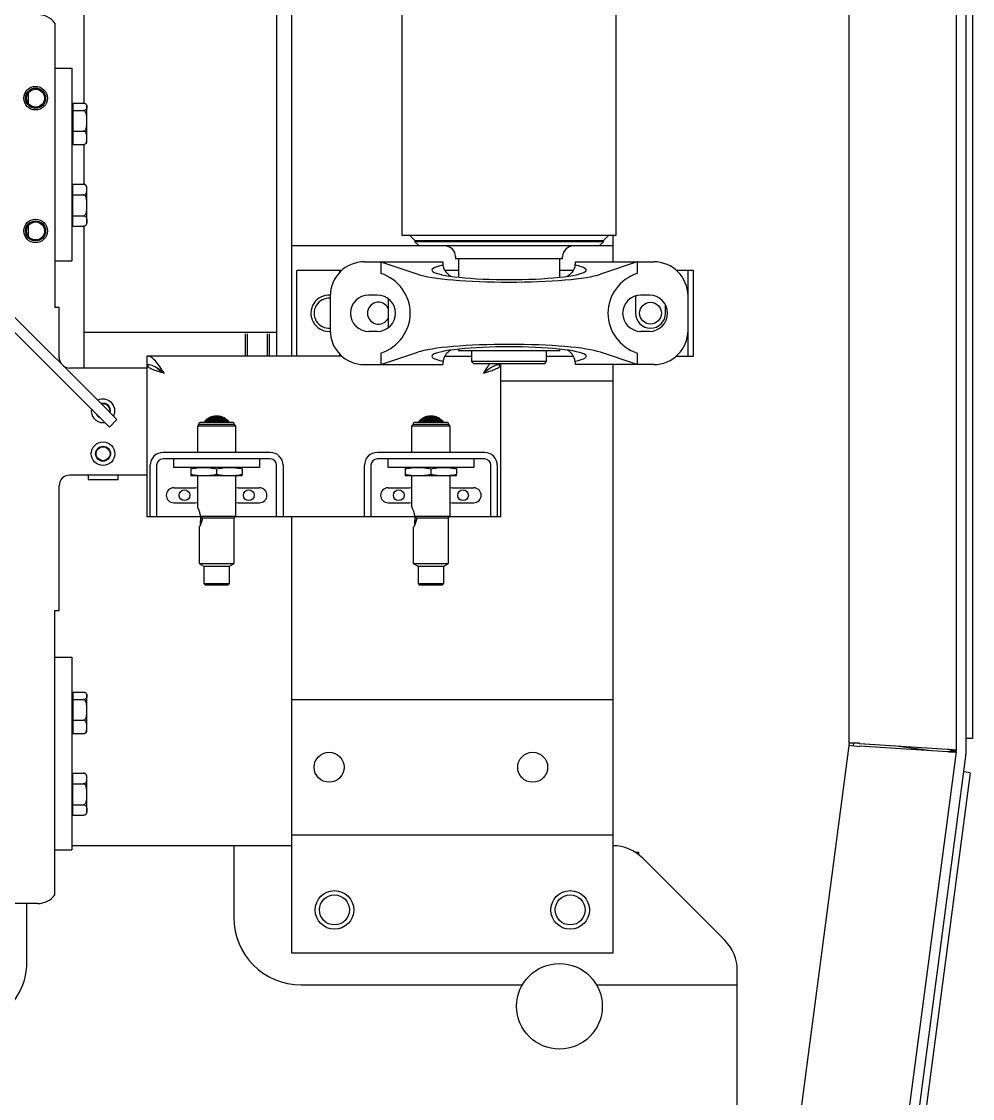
# Model space of a CAD drawing. Header units: inches. Extents: x -347369 to -260369, y 119522 to 149869.
# Drawn here: x -281676 to -281232, y 137562 to 138064 of the extents above; entities that cross this region are included whole.
import ezdxf

# ---------------------------------------------------------------- set-up
doc = ezdxf.new("R2010")
doc.units = ezdxf.units.IN
doc.header["$LTSCALE"] = 300
doc.layers.add('MACCHINA', color=40, linetype='Continuous')
doc.layers.add('QUOTE', color=7, linetype='Continuous')

# ---------------------------------------------------------------- blocks, each defined once
blk = doc.blocks.new('A$C27be3406')
at = {"layer": 'MACCHINA'}
for p, q in [((1090.11, 384.88), (1090.11, -1275.6)), ((1040.11, 381.36), (1040.11, -1272.08)), ((931.5, -1035), (931.5, -65)), ((831.5, -148.5), (831.5, -1035)), ((780, -198.1), (780, -1091.4)), ((683, -374.5), (683, -973.33)), ((773, -374.5), (773, -1091.4)), ((1094.75, -1277.14), (1094.75, -567.5)), ((1097.75, -585), (1097.75, -1270)), ((669.5, -936), (669.5, -1068.74)), ((669.5, -957), (677.5, -957)), ((677.5, -957), (677.5, -1047)), ((657, -968.7), (657, -973.3)), ((677.9, -974.9), (677.5, -974.9)), ((677.9, -973.32), (677.9, -992.68)), ((677.9, -973.32), (682.83, -973.32)), ((684.5, -991.15), (684.5, -974.85)), ((677.9, -976.76), (682.83, -976.76)), ((677.9, -986.45), (682.83, -986.45)), ((677.5, -991.1), (677.9, -991.1)), ((677.9, -992.68), (682.83, -992.68)), ((683, -992.67), (683, -1011.19)), ((677.9, -1012.9), (677.5, -1012.9)), ((677.9, -1011.19), (682.83, -1011.19)), ((677.9, -1030.81), (677.9, -1011.19)), ((684.5, -1029.15), (684.5, -1012.85)), ((677.9, -1016.09), (682.83, -1016.09)), ((657, -1030.7), (657, -1035.3)), ((677.5, -1029.1), (677.9, -1029.1)), ((677.9, -1025.91), (682.83, -1025.91)), ((677.9, -1030.81), (682.83, -1030.81)), ((683, -1030.81), (683, -1097)), ((831.5, -1035), (931.5, -1035)), ((835, -1035), (837.5, -1037.5)), ((925.5, -1037.5), (928, -1035)), ((930, -1047.4), (930, -1035)), ((839.4, -1039.9), (780, -1039.9)), ((837.5, -1037.5), (837.5, -1038)), ((837.5, -1037.5), (925.5, -1037.5)), ((837.5, -1038), (839.5, -1040)), ((925.5, -1038), (837.5, -1038)), ((923.5, -1040), (839.5, -1040)), ((923.5, -1040), (925.5, -1038)), ((930, -1039.9), (923.6, -1039.9)), ((925.5, -1038), (925.5, -1037.5)), ((856.5, -1045), (856.5, -1046)), ((906.5, -1046), (906.5, -1045)), ((669.5, -1047), (677.5, -1047)), ((814, -1047.4), (850.5, -1047.4)), ((821.68, -1047.4), (838.84, -1053.19)), ((821.68, -1047.4), (821.68, -1052.81)), ((906.5, -1046), (856.5, -1046)), ((857.83, -1046), (857.83, -1054.61)), ((905.17, -1054.61), (905.17, -1046)), ((912.5, -1047.4), (949, -1047.4)), ((941.32, -1047.4), (924.16, -1053.19)), ((941.32, -1047.4), (941.32, -1052.81)), ((782.5, -1091.4), (782.5, -1051.4)), ((803.42, -1051.4), (782.5, -1051.4)), ((802.5, -1052.28), (802.5, -1051.4)), ((857.83, -1051.4), (851.61, -1051.4)), ((911.33, -1051.4), (905.17, -1051.4)), ((967.5, -1051.4), (959.58, -1051.4)), ((965, -1091.4), (965, -1051.4)), ((967.5, -1091.4), (967.5, -1051.4)), ((798, -1063.4), (798, -1079.4)), ((820, -1062.9), (816, -1062.9)), ((825, -1064.53), (825, -1078.27)), ((940.5, -1063.28), (940.5, -1071.4)), ((947, -1062.9), (943, -1062.9)), ((671.5, -1068.74), (669.5, -1068.74)), ((671.5, -1092), (671.5, -1068.74)), ((954.5, -1071.4), (954.5, -1067.4)), ((649, -1071.5), (691.43, -1113.93)), ((647.89, -1077.46), (687.89, -1117.46)), ((773, -1080.48), (683, -1080.48)), ((758.25, -1081), (758.25, -1091.4)), ((759.45, -1091.4), (759.45, -1081)), ((768.55, -1081), (768.55, -1091.4)), ((769.75, -1091.4), (769.75, -1081)), ((797.5, -1079.9), (798.01, -1079.88)), ((820, -1079.9), (816, -1079.9)), ((947, -1079.9), (943, -1079.9)), ((802.5, -1091.4), (802.5, -1090.52)), ((821.68, -1095.4), (838.84, -1089.61)), ((821.68, -1089.99), (821.68, -1095.4)), ((857.83, -1088.19), (857.83, -1088.9)), ((905.17, -1088.9), (857.83, -1088.9)), ((864, -1088.9), (864, -1094)), ((899, -1094), (899, -1088.9)), ((905.17, -1088.9), (905.17, -1088.19)), ((941.32, -1095.4), (924.16, -1089.61)), ((941.32, -1089.99), (941.32, -1095.4)), ((803.42, -1091.4), (712.5, -1091.4)), ((712.5, -1091.4), (712.5, -1095.4)), ((713.05, -1095.5), (712.5, -1095.5)), ((712.5, -1095.5), (712.5, -1166.4)), ((814, -1095.4), (850.5, -1095.4)), ((851.61, -1091.4), (864, -1091.4)), ((864, -1094), (865, -1095)), ((899, -1094), (864, -1094)), ((898, -1095), (865, -1095)), ((876.84, -1095.5), (877.5, -1095.5)), ((877.5, -1095), (877.5, -1095.4)), ((877.5, -1095.5), (877.5, -1166.4)), ((898, -1095), (899, -1094)), ((899, -1091.4), (911.33, -1091.4)), ((949, -1095.4), (912.5, -1095.4)), ((930, -1370), (930, -1095.4)), ((959.58, -1091.4), (967.5, -1091.4)), ((712.5, -1097), (676.5, -1097)), ((877.5, -1102.9), (930, -1102.9)), ((691.32, -1113.82), (692, -1113.75)), ((691.43, -1113.93), (698.5, -1121)), ((694.96, -1124.54), (687.89, -1117.46)), ((698.5, -1121), (694.96, -1124.54)), ((740.5, -1120.97), (740, -1121.37)), ((741, -1120.62), (740.5, -1120.97)), ((749.5, -1120.97), (740.5, -1120.97)), ((741.5, -1120.32), (741, -1120.62)), ((749, -1120.62), (741, -1120.62)), ((742, -1120.06), (741.5, -1120.32)), ((748.5, -1120.32), (741.5, -1120.32)), ((742.5, -1119.85), (742, -1120.06)), ((748, -1120.06), (742, -1120.06)), ((743, -1119.69), (742.5, -1119.85)), ((747.5, -1119.85), (742.5, -1119.85)), ((743.5, -1119.56), (743, -1119.69)), ((747, -1119.69), (743, -1119.69)), ((744, -1119.47), (743.5, -1119.56)), ((746.5, -1119.56), (743.5, -1119.56)), ((744.5, -1119.42), (744, -1119.47)), ((746, -1119.47), (744, -1119.47)), ((745, -1119.4), (744.5, -1119.42)), ((745.5, -1119.42), (744.5, -1119.42)), ((745.5, -1119.42), (745, -1119.4)), ((746, -1119.47), (745.5, -1119.42)), ((746.5, -1119.56), (746, -1119.47)), ((747, -1119.69), (746.5, -1119.56)), ((747.5, -1119.85), (747, -1119.69)), ((748, -1120.06), (747.5, -1119.85)), ((748.5, -1120.32), (748, -1120.06)), ((749, -1120.62), (748.5, -1120.32)), ((749.5, -1120.97), (749, -1120.62)), ((750, -1121.37), (749.5, -1120.97)), ((840.5, -1120.97), (840, -1121.37)), ((841, -1120.62), (840.5, -1120.97)), ((849.5, -1120.97), (840.5, -1120.97)), ((841.5, -1120.32), (841, -1120.62)), ((849, -1120.62), (841, -1120.62)), ((842, -1120.06), (841.5, -1120.32)), ((848.5, -1120.32), (841.5, -1120.32)), ((842.5, -1119.85), (842, -1120.06)), ((848, -1120.06), (842, -1120.06)), ((843, -1119.69), (842.5, -1119.85)), ((847.5, -1119.85), (842.5, -1119.85)), ((843.5, -1119.56), (843, -1119.69)), ((847, -1119.69), (843, -1119.69)), ((844, -1119.47), (843.5, -1119.56)), ((846.5, -1119.56), (843.5, -1119.56)), ((844.5, -1119.42), (844, -1119.47)), ((846, -1119.47), (844, -1119.47)), ((845, -1119.4), (844.5, -1119.42)), ((845.5, -1119.42), (844.5, -1119.42)), ((845.5, -1119.42), (845, -1119.4)), ((846, -1119.47), (845.5, -1119.42)), ((846.5, -1119.56), (846, -1119.47)), ((847, -1119.69), (846.5, -1119.56)), ((847.5, -1119.85), (847, -1119.69)), ((848, -1120.06), (847.5, -1119.85)), ((848.5, -1120.32), (848, -1120.06)), ((849, -1120.62), (848.5, -1120.32)), ((849.5, -1120.97), (849, -1120.62)), ((850, -1121.37), (849.5, -1120.97)), ((692, -1122.5), (692.86, -1122.43)), ((736.7, -1123.4), (736, -1124.1)), ((736, -1124.1), (736, -1136.4)), ((754, -1124.1), (736, -1124.1)), ((753.3, -1123.4), (736.7, -1123.4)), ((736.75, -1122.9), (736.75, -1123.4)), ((739.5, -1121.83), (739, -1122.35)), ((740, -1121.37), (739.5, -1121.83)), ((750.5, -1121.83), (739.5, -1121.83)), ((750, -1121.37), (740, -1121.37)), ((750.5, -1121.83), (750, -1121.37)), ((751, -1122.35), (750.5, -1121.83)), ((753.25, -1123.4), (753.25, -1122.9)), ((754, -1124.1), (753.3, -1123.4)), ((754, -1136.4), (754, -1124.1)), ((836.7, -1123.4), (836, -1124.1)), ((836, -1124.1), (836, -1136.4)), ((854, -1124.1), (836, -1124.1)), ((853.3, -1123.4), (836.7, -1123.4)), ((836.75, -1122.9), (836.75, -1123.4)), ((839.5, -1121.83), (839, -1122.35)), ((840, -1121.37), (839.5, -1121.83)), ((850.5, -1121.83), (839.5, -1121.83)), ((850, -1121.37), (840, -1121.37)), ((850.5, -1121.83), (850, -1121.37)), ((851, -1122.35), (850.5, -1121.83)), ((853.25, -1123.4), (853.25, -1122.9)), ((854, -1124.1), (853.3, -1123.4)), ((854, -1136.4), (854, -1124.1)), ((770, -1136.4), (720, -1136.4)), ((770, -1139.4), (720, -1139.4)), ((725, -1143.4), (725, -1139.4)), ((765, -1139.4), (765, -1143.4)), ((870, -1136.4), (820, -1136.4)), ((870, -1139.4), (820, -1139.4)), ((825, -1143.4), (825, -1139.4)), ((865, -1139.4), (865, -1143.4)), ((714, -1166.4), (714, -1142.4)), ((717, -1142.4), (717, -1166.4)), ((765, -1143.4), (725, -1143.4)), ((733, -1144.08), (733, -1146.72)), ((745, -1144.08), (745, -1146.72)), ((757, -1144.08), (757, -1146.72)), ((773, -1166.4), (773, -1142.4)), ((776, -1142.4), (776, -1166.4)), ((814, -1166.4), (814, -1142.4)), ((817, -1142.4), (817, -1166.4)), ((865, -1143.4), (825, -1143.4)), ((833, -1144.08), (833, -1146.72)), ((845, -1144.08), (845, -1146.72)), ((857, -1144.08), (857, -1146.72)), ((873, -1166.4), (873, -1142.4)), ((876, -1142.4), (876, -1166.4)), ((712.5, -1147), (676.5, -1147)), ((685, -1147), (685, -1149)), ((685, -1149), (699, -1149)), ((699, -1149), (699, -1147)), ((757, -1147.4), (733, -1147.4)), ((736, -1147.4), (736, -1161.91)), ((754, -1166.1), (754, -1147.4)), ((857, -1147.4), (833, -1147.4)), ((836, -1147.4), (836, -1161.91)), ((854, -1166.1), (854, -1147.4)), ((671.5, -1210.26), (671.5, -1152)), ((725, -1152.9), (735, -1152.9)), ((736, -1153.05), (735, -1152.9)), ((755, -1152.9), (754, -1153.05)), ((755, -1152.9), (765, -1152.9)), ((825, -1152.9), (835, -1152.9)), ((836, -1153.05), (835, -1152.9)), ((855, -1152.9), (854, -1153.05)), ((855, -1152.9), (865, -1152.9)), ((725, -1159.9), (735, -1159.9)), ((735, -1159.9), (736, -1159.75)), ((754, -1159.75), (755, -1159.9)), ((755, -1159.9), (765, -1159.9)), ((825, -1159.9), (835, -1159.9)), ((835, -1159.9), (836, -1159.75)), ((854, -1159.75), (855, -1159.9)), ((855, -1159.9), (865, -1159.9)), ((737.5, -1166.4), (712.5, -1166.4)), ((737.34, -1166.1), (754, -1166.1)), ((737.34, -1166.1), (738.31, -1166.9)), ((737.5, -1166.23), (737.5, -1169.97)), ((753.2, -1166.9), (754, -1166.1)), ((837.5, -1166.4), (753.7, -1166.4)), ((780, -1166.4), (780, -1370)), ((837.34, -1166.1), (854, -1166.1)), ((837.34, -1166.1), (838.31, -1166.9)), ((837.5, -1166.23), (837.5, -1169.97)), ((853.2, -1166.9), (854, -1166.1)), ((877.5, -1166.4), (853.7, -1166.4)), ((736.8, -1171.29), (736.8, -1188.26)), ((738.31, -1166.9), (753.2, -1166.9)), ((753.2, -1188.26), (753.2, -1166.9)), ((836.8, -1171.29), (836.8, -1188.26)), ((838.31, -1166.9), (853.2, -1166.9)), ((853.2, -1188.26), (853.2, -1166.9)), ((736.8, -1188.26), (739, -1189.53)), ((736.8, -1188.26), (753.2, -1188.26)), ((739, -1189.53), (739, -1197.6)), ((739, -1189.53), (751, -1189.53)), ((751, -1189.53), (753.2, -1188.26)), ((751, -1197.6), (751, -1189.53)), ((836.8, -1188.26), (839, -1189.53)), ((836.8, -1188.26), (853.2, -1188.26)), ((839, -1189.53), (839, -1197.6)), ((839, -1189.53), (851, -1189.53)), ((851, -1189.53), (853.2, -1188.26)), ((851, -1197.6), (851, -1189.53)), ((739, -1197.6), (739.6, -1198.2)), ((739, -1197.6), (751, -1197.6)), ((739.6, -1198.2), (750.4, -1198.2)), ((750.4, -1198.2), (751, -1197.6)), ((839, -1197.6), (839.6, -1198.2)), ((839, -1197.6), (851, -1197.6)), ((839.6, -1198.2), (850.4, -1198.2)), ((850.4, -1198.2), (851, -1197.6)), ((669.5, -1210.26), (671.5, -1210.26)), ((669.5, -1343), (669.5, -1210.26)), ((669.5, -1232), (677.5, -1232)), ((677.5, -1232), (677.5, -1322)), ((677.9, -1249.9), (677.5, -1249.9)), ((677.9, -1248.32), (677.9, -1267.68)), ((677.9, -1248.32), (682.83, -1248.32)), ((677.9, -1251.76), (682.83, -1251.76)), ((684.5, -1266.15), (684.5, -1249.85)), ((930, -1251.9), (780, -1251.9)), ((677.9, -1261.45), (682.83, -1261.45)), ((677.5, -1266.1), (677.9, -1266.1)), ((677.9, -1267.68), (682.83, -1267.68)), ((1040.18, -1272.08), (999.55, -1580.65)), ((1045.11, -1272.08), (1040.11, -1272.08)), ((1042.19, -1272.08), (1042.03, -1273.34)), ((1045.11, -1272.41), (1045.11, -1272.08)), ((1097.75, -1270), (1094.75, -1270)), ((1040.05, -1273.08), (1045, -1273.73)), ((1045, -1273.73), (1045.05, -1273.41)), ((1045.05, -1273.41), (1086.05, -1276.09)), ((1086.11, -1275.1), (1045.11, -1272.41)), ((1090.08, -1276.12), (1045.6, -1613.94)), ((1063.27, -1273.6), (1078.43, -1275.59)), ((1088.09, -1275.86), (1090.08, -1276.12)), ((1088.11, -1275.6), (1090.11, -1275.6)), ((1057.62, -1559.72), (1094.68, -1278.18)), ((677.9, -1286.19), (682.83, -1286.19)), ((677.9, -1305.81), (677.9, -1286.19)), ((1096.68, -1285.98), (1060.59, -1560.11)), ((1096.68, -1285.98), (1093.71, -1285.59)), ((677.9, -1287.9), (677.5, -1287.9)), ((677.9, -1291.09), (682.83, -1291.09)), ((684.5, -1304.15), (684.5, -1287.85)), ((677.9, -1300.91), (682.83, -1300.91)), ((677.5, -1304.1), (677.9, -1304.1)), ((677.9, -1305.81), (682.83, -1305.81)), ((780, -1314.9), (930, -1314.9)), ((669.5, -1322), (677.5, -1322)), ((780, -1320), (677.5, -1320)), ((753, -1320), (753, -1353.5)), ((940.25, -1323), (942, -1323)), ((942, -1324.22), (942, -1323)), ((943.86, -1325.86), (982.14, -1364.14)), ((661.5, -1347), (582.05, -1347)), ((656.5, -1374), (656.5, -1347)), ((780, -1370), (930, -1370)), ((988, -1556.61), (988, -1378.28)), ((784.5, -1385), (887.68, -1385)), ((922.32, -1385), (988, -1385))]:
    blk.add_line(p, q, dxfattribs=at)
at = {"layer": 'MACCHINA', "flags": 128}
for points in [[(683.37, -1011.28), (683.04, -1011.2), (682.7, -1011.19)], [(689.95, -1119.53), (689.61, -1119.2), (689.47, -1119.05)], [(683.37, -1286.28), (683.04, -1286.2), (682.7, -1286.19)]]:
    blk.add_lwpolyline(points, dxfattribs=at)
at = {"layer": 'MACCHINA'}
for centre, radius in [((660.5, -971), 5.5), ((660.5, -971), 4.69), ((660.5, -971), 4.19), ((660.5, -1033), 5.5), ((660.5, -1033), 4.69), ((660.5, -1033), 4.19), ((947.5, -1071.4), 5.1), ((692, -1137), 5.5), ((692, -1137), 3.5), ((692, -1137), 3.25), ((730, -1156.4), 2.5), ((760, -1156.4), 2.5), ((830, -1156.4), 2.5), ((860, -1156.4), 2.5), ((797.5, -1283.4), 7), ((892.5, -1283.4), 7), ((800, -1350), 9), ((910, -1350), 9), ((800, -1350), 7), ((910, -1350), 7), ((905, -1395), 20)]:
    blk.add_circle(centre, radius, dxfattribs=at)
for centre, radius, start, end in [((661.5, -942), 10, 36.8699, 90), ((682.83, -974.85), 1.67, 0, 35.1283), ((682.83, -991.15), 1.67, 324.9661, 0), ((682.83, -1012.85), 1.67, 0, 50.9756), ((682.83, -1029.15), 1.67, 309.9532, 0), ((851.5, -1045), 5, 0, 90), ((911.5, -1045), 5, 90, 180), ((814, -1063.4), 16, 90, 180), ((858.56, -1047.4), 8.06, 180, 191.4505), ((904.44, -1047.4), 8.06, 348.5495, 0), ((949, -1063.4), 16, 0, 90), ((797.5, -1071.4), 8.5, 86.5781, 270), ((797.5, -1071.4), 7, 85.904, 274.096), ((816, -1071.4), 8.5, 90, 270), ((820, -1071.4), 8.5, 270, 90), ((943, -1071.4), 8.5, 90, 270), ((947, -1071.4), 8.5, 270, 90), ((820.5, -1071.4), 5.1, 28.0725, 331.7426), ((947.5, -1071.4), 7, 180, 0), ((814, -1079.4), 16, 180, 270), ((949, -1079.4), 16, 270, 0), ((676.5, -1092), 5, 180, 216.8699), ((676.5, -1092), 5, 233.1301, 270), ((858.56, -1095.4), 8.06, 168.5495, 180), ((904.44, -1095.4), 8.06, 0, 11.4505), ((692, -1117), 5.5, 170.9925, 270), ((692, -1117), 5.5, 333.7483, 116.2517), ((692, -1117), 3.5, 345.3364, 104.6636), ((692, -1117), 3.25, 347.9515, 90), ((692, -1117), 3.5, 202.4425, 247.5575), ((737.25, -1122.9), 0.5, 90, 180), ((752.75, -1122.9), 0.5, 0, 90), ((837.25, -1122.9), 0.5, 90, 180), ((852.75, -1122.9), 0.5, 0, 90), ((720, -1142.4), 6, 90, 180), ((720, -1142.4), 3, 90, 180), ((770, -1142.4), 6, 0, 90), ((770, -1142.4), 3, 0, 90), ((820, -1142.4), 6, 90, 180), ((820, -1142.4), 3, 90, 180), ((870, -1142.4), 6, 0, 90), ((870, -1142.4), 3, 0, 90), ((676.5, -1152), 5, 90, 180), ((725, -1156.4), 3.5, 90, 270), ((765, -1156.4), 3.5, 270, 90), ((825, -1156.4), 3.5, 90, 270), ((865, -1156.4), 3.5, 270, 90), ((682.83, -1249.85), 1.67, 0, 35.1283), ((682.83, -1266.15), 1.67, 324.9661, 0), ((1086.11, -1275.6), 2, 352.5, 0), ((1086.11, -1275.6), 4, 352.5, 0), ((1086.75, -1277.14), 8, 352.5, 0), ((682.83, -1287.85), 1.67, 0, 50.9756), ((682.83, -1304.15), 1.67, 309.9532, 0), ((929.72, -1340), 20, 45, 89.1856), ((661.5, -1337), 10, 270, 323.1301), ((784.5, -1353.5), 31.5, 180, 270), ((968, -1378.28), 20, 0, 45), ((625, -1374), 31.5, 251.4906, 0)]:
    blk.add_arc(centre, radius, start, end, dxfattribs=at)
for centre, major_axis, ratio, start_param, end_param in [((881.5, -1051.28), (36, 0), 0.122785, 2.599549, 6.825229), ((815.13, -1071.4), (20.24, 0), 0.970681, 5.041934, 7.524436), ((881.5, -1051.28), (45.4, 0), 0.122785, 3.490659, 5.934119), ((947.87, -1071.4), (20.24, 0), 0.970681, 1.900342, 4.382844), ((881.5, -1091.52), (45.4, 0), 0.122785, 0.349066, 2.792527), ((881.5, -1091.52), (36, 0), 0.122785, 5.741142, 9.966822)]:
    blk.add_ellipse(centre, major_axis=major_axis, ratio=ratio, start_param=start_param, end_param=end_param, dxfattribs=at)
for points, knots in [([(682.83, -973.32), (682.93, -973.32), (683.13, -973.33), (683.45, -973.39), (683.82, -973.53), (684.33, -973.93), (684.48, -974.71), (684.5, -975.51), (684.26, -976.15), (684, -976.44), (683.62, -976.63), (683.31, -976.72), (683.03, -976.76), (682.88, -976.76), (682.83, -976.76)], [0, 0, 0, 0, 0.026555, 0.053007, 0.096234, 0.170228, 0.383898, 0.691531, 0.778744, 0.880669, 0.920378, 0.960394, 0.987599, 1, 1, 1, 1]), ([(682.83, -986.45), (682.93, -986.44), (683.13, -986.42), (683.45, -986.24), (683.82, -985.85), (684.33, -984.73), (684.48, -982.52), (684.5, -980.3), (684.26, -978.5), (684, -977.69), (683.62, -977.13), (683.31, -976.88), (683.03, -976.77), (682.88, -976.77), (682.83, -976.76)], [0, 0, 0, 0, 0.026555, 0.053007, 0.096234, 0.170228, 0.383898, 0.691531, 0.778744, 0.880669, 0.920378, 0.960394, 0.987599, 1, 1, 1, 1]), ([(682.83, -992.68), (682.92, -992.68), (683.1, -992.67), (683.41, -992.57), (683.77, -992.34), (684.26, -991.7), (684.44, -990.73), (684.47, -989.57), (684.46, -988.5), (684.3, -987.63), (683.95, -986.99), (683.61, -986.66), (683.21, -986.49), (682.97, -986.45), (682.85, -986.45), (682.83, -986.45)], [0, 0, 0, 0, 0.023422, 0.049152, 0.090296, 0.159181, 0.344814, 0.499837, 0.651007, 0.80129, 0.868141, 0.935704, 0.966051, 0.996637, 1, 1, 1, 1]), ([(682.83, -1016.09), (682.93, -1016.09), (683.13, -1016.08), (683.45, -1015.99), (683.82, -1015.79), (684.33, -1015.22), (684.48, -1014.11), (684.5, -1012.98), (684.26, -1012.07), (684, -1011.65), (683.62, -1011.37), (683.31, -1011.24), (683.03, -1011.19), (682.88, -1011.19), (682.83, -1011.19)], [0, 0, 0, 0, 0.0265548, 0.0530069, 0.0962339, 0.1702278, 0.3838977, 0.6915312, 0.7787445, 0.8806693, 0.9203784, 0.9603938, 0.987599, 1, 1, 1, 1]), ([(682.83, -1025.91), (682.92, -1025.9), (683.1, -1025.88), (683.41, -1025.72), (683.77, -1025.37), (684.26, -1024.37), (684.44, -1022.83), (684.47, -1021.02), (684.46, -1019.32), (684.3, -1017.96), (683.95, -1016.95), (683.61, -1016.43), (683.21, -1016.16), (682.97, -1016.09), (682.85, -1016.09), (682.83, -1016.09)], [0, 0, 0, 0, 0.023422, 0.049152, 0.090296, 0.159181, 0.344814, 0.499837, 0.651007, 0.80129, 0.868141, 0.935704, 0.966051, 0.996637, 1, 1, 1, 1]), ([(682.83, -1025.91), (682.93, -1025.91), (683.13, -1025.92), (683.45, -1026.01), (683.82, -1026.21), (684.33, -1026.78), (684.48, -1027.89), (684.5, -1029.02), (684.26, -1029.93), (684, -1030.35), (683.62, -1030.63), (683.31, -1030.76), (683.03, -1030.81), (682.88, -1030.81), (682.83, -1030.81)], [0, 0, 0, 0, 0.026555, 0.053007, 0.096234, 0.170228, 0.383898, 0.691531, 0.778744, 0.880669, 0.920378, 0.960394, 0.987599, 1, 1, 1, 1]), ([(854.23, -1054.15), (853.87, -1053.91), (853, -1053.34), (851.95, -1052.1), (851.09, -1050.63), (850.79, -1049.49), (850.66, -1049)], [0, 0, 0, 0, 0.2224436, 0.5351927, 0.7967167, 1, 1, 1, 1]), ([(912.34, -1049), (912.19, -1049.53), (911.79, -1051), (910.61, -1052.82), (909.36, -1053.7), (908.74, -1054.14)], [0, 0, 0, 0, 0.219817, 0.606878, 1, 1, 1, 1]), ([(854.23, -1088.65), (853.87, -1088.89), (853, -1089.46), (851.95, -1090.7), (851.09, -1092.17), (850.79, -1093.31), (850.66, -1093.8)], [0, 0, 0, 0, 0.2224436, 0.5351927, 0.7967167, 1, 1, 1, 1]), ([(912.34, -1093.8), (912.19, -1093.27), (911.79, -1091.8), (910.61, -1089.98), (909.36, -1089.1), (908.74, -1088.66)], [0, 0, 0, 0, 0.219817, 0.606878, 1, 1, 1, 1]), ([(720.5, -1099.4), (719.82, -1098.33), (718.46, -1096.2), (716.42, -1093.52), (714.43, -1091.73), (713.13, -1091.51), (712.5, -1091.4)], [0, 0, 0, 0, 0.254649, 0.5095407, 0.7644336, 1, 1, 1, 1]), ([(720.5, -1099.4), (719.57, -1098.68), (717.71, -1097.22), (715.04, -1095.68), (713.31, -1095.49), (712.5, -1095.4)], [0, 0, 0, 0, 0.348138, 0.697529, 1, 1, 1, 1]), ([(872.53, -1095), (872.19, -1095.43), (871.18, -1096.7), (870.17, -1098.33), (869.5, -1099.4)], [0, 0, 0, 0, 0.340254, 1, 1, 1, 1]), ([(869.5, -1099.4), (870.44, -1099.11), (872.33, -1098.52), (874.81, -1097.65), (876.62, -1096.77), (877.42, -1096.05), (877.48, -1095.63), (877.5, -1095.5)], [0, 0, 0, 0, 0.224827, 0.449691, 0.674556, 0.89942, 1, 1, 1, 1]), ([(717.41, -1097.16), (717.5, -1097.26), (717.85, -1097.68), (718.95, -1098.42), (719.98, -1099.07), (720.5, -1099.4)], [0, 0, 0, 0, 0.128919, 0.56446, 1, 1, 1, 1]), ([(752.75, -1122.4), (752.65, -1122.4), (752.49, -1122.4), (751.52, -1122.4), (750.52, -1122.4), (749.28, -1122.4), (747.47, -1122.4), (745, -1122.4), (742.53, -1122.4), (740.72, -1122.4), (739.48, -1122.4), (738.48, -1122.4), (737.51, -1122.4), (737.35, -1122.4), (737.25, -1122.4)], [0, 0, 0, 0, 0.119728, 0.18418, 0.25, 0.31582, 0.380272, 0.5, 0.619728, 0.68418, 0.75, 0.81582, 0.880272, 1, 1, 1, 1]), ([(852.75, -1122.4), (852.65, -1122.4), (852.49, -1122.4), (851.52, -1122.4), (850.52, -1122.4), (849.28, -1122.4), (847.47, -1122.4), (845, -1122.4), (842.53, -1122.4), (840.72, -1122.4), (839.48, -1122.4), (838.48, -1122.4), (837.51, -1122.4), (837.35, -1122.4), (837.25, -1122.4)], [0, 0, 0, 0, 0.119728, 0.18418, 0.25, 0.31582, 0.380272, 0.5, 0.619728, 0.68418, 0.75, 0.81582, 0.880272, 1, 1, 1, 1]), ([(733, -1144.08), (733.99, -1143.88), (735.98, -1143.5), (737.99, -1143.43), (739, -1143.4)], [0, 0, 0, 0, 0.4981128, 1, 1, 1, 1]), ([(733, -1143.4), (733, -1143.43), (733, -1143.5), (733, -1143.88), (733, -1144.08)], [0, 0, 0, 0, 0.4977806, 1, 1, 1, 1]), ([(739, -1143.4), (740, -1143.43), (742.02, -1143.5), (744, -1143.88), (745, -1144.08)], [0, 0, 0, 0, 0.497781, 1, 1, 1, 1]), ([(745, -1144.08), (745.99, -1143.88), (747.98, -1143.5), (749.99, -1143.43), (751, -1143.4)], [0, 0, 0, 0, 0.498113, 1, 1, 1, 1]), ([(751, -1143.4), (752, -1143.43), (754.02, -1143.5), (756, -1143.88), (757, -1144.08)], [0, 0, 0, 0, 0.497781, 1, 1, 1, 1]), ([(757, -1144.08), (757, -1143.88), (757, -1143.5), (757, -1143.43), (757, -1143.4)], [0, 0, 0, 0, 0.498113, 1, 1, 1, 1]), ([(833, -1144.08), (833.99, -1143.88), (835.98, -1143.5), (837.99, -1143.43), (839, -1143.4)], [0, 0, 0, 0, 0.4981128, 1, 1, 1, 1]), ([(833, -1143.4), (833, -1143.43), (833, -1143.5), (833, -1143.88), (833, -1144.08)], [0, 0, 0, 0, 0.4977806, 1, 1, 1, 1]), ([(839, -1143.4), (840, -1143.43), (842.02, -1143.5), (844, -1143.88), (845, -1144.08)], [0, 0, 0, 0, 0.497781, 1, 1, 1, 1]), ([(845, -1144.08), (845.99, -1143.88), (847.98, -1143.5), (849.99, -1143.43), (851, -1143.4)], [0, 0, 0, 0, 0.498113, 1, 1, 1, 1]), ([(851, -1143.4), (852, -1143.43), (854.02, -1143.5), (856, -1143.88), (857, -1144.08)], [0, 0, 0, 0, 0.497781, 1, 1, 1, 1]), ([(857, -1144.08), (857, -1143.88), (857, -1143.5), (857, -1143.43), (857, -1143.4)], [0, 0, 0, 0, 0.498113, 1, 1, 1, 1]), ([(739, -1147.4), (738, -1147.37), (735.98, -1147.3), (734, -1146.92), (733, -1146.72)], [0, 0, 0, 0, 0.497781, 1, 1, 1, 1]), ([(733, -1146.72), (733, -1146.92), (733, -1147.3), (733, -1147.37), (733, -1147.4)], [0, 0, 0, 0, 0.498113, 1, 1, 1, 1]), ([(745, -1146.72), (744.01, -1146.92), (742.02, -1147.3), (740.01, -1147.37), (739, -1147.4)], [0, 0, 0, 0, 0.498113, 1, 1, 1, 1]), ([(751, -1147.4), (750, -1147.37), (747.98, -1147.3), (746, -1146.92), (745, -1146.72)], [0, 0, 0, 0, 0.497781, 1, 1, 1, 1]), ([(757, -1146.72), (756.01, -1146.92), (754.02, -1147.3), (752.01, -1147.37), (751, -1147.4)], [0, 0, 0, 0, 0.498113, 1, 1, 1, 1]), ([(757, -1147.4), (757, -1147.37), (757, -1147.3), (757, -1146.92), (757, -1146.72)], [0, 0, 0, 0, 0.497781, 1, 1, 1, 1]), ([(839, -1147.4), (838, -1147.37), (835.98, -1147.3), (834, -1146.92), (833, -1146.72)], [0, 0, 0, 0, 0.497781, 1, 1, 1, 1]), ([(833, -1146.72), (833, -1146.92), (833, -1147.3), (833, -1147.37), (833, -1147.4)], [0, 0, 0, 0, 0.498113, 1, 1, 1, 1]), ([(845, -1146.72), (844.01, -1146.92), (842.02, -1147.3), (840.01, -1147.37), (839, -1147.4)], [0, 0, 0, 0, 0.498113, 1, 1, 1, 1]), ([(851, -1147.4), (850, -1147.37), (847.98, -1147.3), (846, -1146.92), (845, -1146.72)], [0, 0, 0, 0, 0.497781, 1, 1, 1, 1]), ([(857, -1146.72), (856.01, -1146.92), (854.02, -1147.3), (852.01, -1147.37), (851, -1147.4)], [0, 0, 0, 0, 0.498113, 1, 1, 1, 1]), ([(857, -1147.4), (857, -1147.37), (857, -1147.3), (857, -1146.92), (857, -1146.72)], [0, 0, 0, 0, 0.497781, 1, 1, 1, 1]), ([(736.03, -1161.91), (736.03, -1161.9), (736.01, -1161.88), (736.26, -1162.34), (736.65, -1163.2), (737.13, -1164.48), (737.27, -1165.56), (737.34, -1166.1)], [0, 0, 0, 0, 0.119108, 0.319345, 0.531414, 0.766686, 1, 1, 1, 1]), ([(836.03, -1161.91), (836.03, -1161.9), (836.01, -1161.88), (836.26, -1162.34), (836.65, -1163.2), (837.13, -1164.48), (837.27, -1165.56), (837.34, -1166.1)], [0, 0, 0, 0, 0.119108, 0.319345, 0.531414, 0.766686, 1, 1, 1, 1]), ([(738.31, -1166.9), (738.25, -1167.39), (738.14, -1168.37), (737.67, -1169.66), (737.18, -1170.69), (736.83, -1171.3), (736.83, -1171.3), (736.83, -1171.29)], [0, 0, 0, 0, 0.2031029, 0.4051372, 0.6320154, 0.8690478, 1, 1, 1, 1]), ([(737.55, -1169.85), (737.55, -1169.82), (737.53, -1169.68), (737.53, -1169.37), (737.52, -1168.96), (737.53, -1168.57), (737.56, -1168.24), (737.6, -1168), (737.67, -1167.9), (737.73, -1167.9), (737.75, -1167.91)], [0, 0, 0, 0, 0.0567779, 0.1978429, 0.3391064, 0.480559, 0.6219219, 0.7630035, 0.9044183, 1, 1, 1, 1]), ([(737.75, -1167.91), (737.79, -1167.93), (737.87, -1167.99), (737.97, -1168.19), (738.02, -1168.37), (738.03, -1168.42)], [0, 0, 0, 0, 0.406363, 0.812601, 1, 1, 1, 1]), ([(838.31, -1166.9), (838.25, -1167.39), (838.14, -1168.37), (837.67, -1169.66), (837.18, -1170.69), (836.83, -1171.3), (836.83, -1171.3), (836.83, -1171.29)], [0, 0, 0, 0, 0.2031029, 0.4051372, 0.6320154, 0.8690478, 1, 1, 1, 1]), ([(837.55, -1169.85), (837.55, -1169.82), (837.53, -1169.68), (837.53, -1169.37), (837.52, -1168.96), (837.53, -1168.57), (837.56, -1168.24), (837.6, -1168), (837.67, -1167.9), (837.73, -1167.9), (837.75, -1167.91)], [0, 0, 0, 0, 0.0567779, 0.1978429, 0.3391064, 0.480559, 0.6219219, 0.7630035, 0.9044183, 1, 1, 1, 1]), ([(837.75, -1167.91), (837.79, -1167.93), (837.87, -1167.99), (837.97, -1168.19), (838.02, -1168.37), (838.03, -1168.42)], [0, 0, 0, 0, 0.406363, 0.812601, 1, 1, 1, 1]), ([(682.83, -1248.32), (682.93, -1248.32), (683.13, -1248.33), (683.45, -1248.39), (683.82, -1248.53), (684.33, -1248.93), (684.48, -1249.71), (684.5, -1250.51), (684.26, -1251.15), (684, -1251.44), (683.62, -1251.63), (683.31, -1251.72), (683.03, -1251.76), (682.88, -1251.76), (682.83, -1251.76)], [0, 0, 0, 0, 0.026555, 0.053007, 0.096234, 0.170228, 0.383898, 0.691531, 0.778744, 0.880669, 0.920378, 0.960394, 0.987599, 1, 1, 1, 1]), ([(682.83, -1261.45), (682.93, -1261.44), (683.13, -1261.42), (683.45, -1261.24), (683.82, -1260.85), (684.33, -1259.73), (684.48, -1257.52), (684.5, -1255.3), (684.26, -1253.5), (684, -1252.69), (683.62, -1252.13), (683.31, -1251.88), (683.03, -1251.77), (682.88, -1251.77), (682.83, -1251.76)], [0, 0, 0, 0, 0.026555, 0.053007, 0.096234, 0.170228, 0.383898, 0.691531, 0.778744, 0.880669, 0.920378, 0.960394, 0.987599, 1, 1, 1, 1]), ([(682.83, -1267.68), (682.92, -1267.68), (683.1, -1267.67), (683.41, -1267.57), (683.77, -1267.34), (684.26, -1266.7), (684.44, -1265.73), (684.47, -1264.57), (684.46, -1263.5), (684.3, -1262.63), (683.95, -1261.99), (683.61, -1261.66), (683.21, -1261.49), (682.97, -1261.45), (682.85, -1261.45), (682.83, -1261.45)], [0, 0, 0, 0, 0.023422, 0.049152, 0.090296, 0.159181, 0.344814, 0.499837, 0.651007, 0.80129, 0.868141, 0.935704, 0.966051, 0.996637, 1, 1, 1, 1]), ([(682.83, -1267.68), (682.93, -1267.68), (683.13, -1267.67), (683.45, -1267.61), (683.81, -1267.47), (684.1, -1267.28), (684.14, -1267.13), (684.15, -1267.08)], [0, 0, 0, 0, 0.125779, 0.251071, 0.45582, 0.806298, 1, 1, 1, 1]), ([(682.83, -1291.09), (682.93, -1291.09), (683.13, -1291.08), (683.45, -1290.99), (683.82, -1290.79), (684.33, -1290.22), (684.48, -1289.11), (684.5, -1287.98), (684.26, -1287.07), (684, -1286.65), (683.62, -1286.37), (683.31, -1286.24), (683.03, -1286.19), (682.88, -1286.19), (682.83, -1286.19)], [0, 0, 0, 0, 0.0265548, 0.0530069, 0.0962339, 0.1702278, 0.3838977, 0.6915312, 0.7787445, 0.8806693, 0.9203784, 0.9603938, 0.987599, 1, 1, 1, 1]), ([(682.83, -1300.91), (682.92, -1300.9), (683.1, -1300.88), (683.41, -1300.72), (683.77, -1300.37), (684.26, -1299.37), (684.44, -1297.83), (684.47, -1296.02), (684.46, -1294.32), (684.3, -1292.96), (683.95, -1291.95), (683.61, -1291.43), (683.21, -1291.16), (682.97, -1291.09), (682.85, -1291.09), (682.83, -1291.09)], [0, 0, 0, 0, 0.023422, 0.049152, 0.090296, 0.159181, 0.344814, 0.499837, 0.651007, 0.80129, 0.868141, 0.935704, 0.966051, 0.996637, 1, 1, 1, 1]), ([(682.83, -1300.91), (682.93, -1300.91), (683.13, -1300.92), (683.45, -1301.01), (683.82, -1301.21), (684.33, -1301.78), (684.48, -1302.89), (684.5, -1304.02), (684.26, -1304.93), (684, -1305.35), (683.62, -1305.63), (683.31, -1305.76), (683.03, -1305.81), (682.88, -1305.81), (682.83, -1305.81)], [0, 0, 0, 0, 0.026555, 0.053007, 0.096234, 0.170228, 0.383898, 0.691531, 0.778744, 0.880669, 0.920378, 0.960394, 0.987599, 1, 1, 1, 1])]:
    blk.add_open_spline(points, degree=3, knots=knots, dxfattribs=at)
for points in [[(712.5, -1095.5), (712.62, -1095.82), (712.86, -1096.47), (714.71, -1097.45), (717.36, -1098.42), (719.45, -1099.07), (720.5, -1099.4)], [(877.5, -1095.4), (876.83, -1095.46), (875.5, -1095.58), (873.5, -1096.51), (871.5, -1097.83), (870.17, -1098.88), (869.5, -1099.4)], [(1086.05, -1276.09), (1086.31, -1276.09), (1086.84, -1276.07), (1087.51, -1276.03), (1087.99, -1275.97), (1088.06, -1275.89), (1088.09, -1275.86)], [(1086.05, -1276.09), (1086.57, -1276.12), (1087.62, -1276.17), (1088.95, -1276.22), (1089.88, -1276.22), (1090.01, -1276.15), (1090.08, -1276.12)], [(1090.11, -1275.6), (1090.05, -1275.55), (1089.93, -1275.47), (1089.01, -1275.35), (1087.68, -1275.22), (1086.63, -1275.14), (1086.11, -1275.1)], [(1088.11, -1275.6), (1088.08, -1275.55), (1088.02, -1275.47), (1087.56, -1275.35), (1086.9, -1275.22), (1086.37, -1275.14), (1086.11, -1275.1)]]:
    blk.add_open_spline(points, degree=3, dxfattribs=at)

msp = doc.modelspace()

# ---------------------------------------------------------------- block references
at = {"layer": 'QUOTE'}
msp.add_blockref('A$C27be3406', (-282330.166, 138999.656), dxfattribs=at)

doc.saveas('drawing.dxf')
